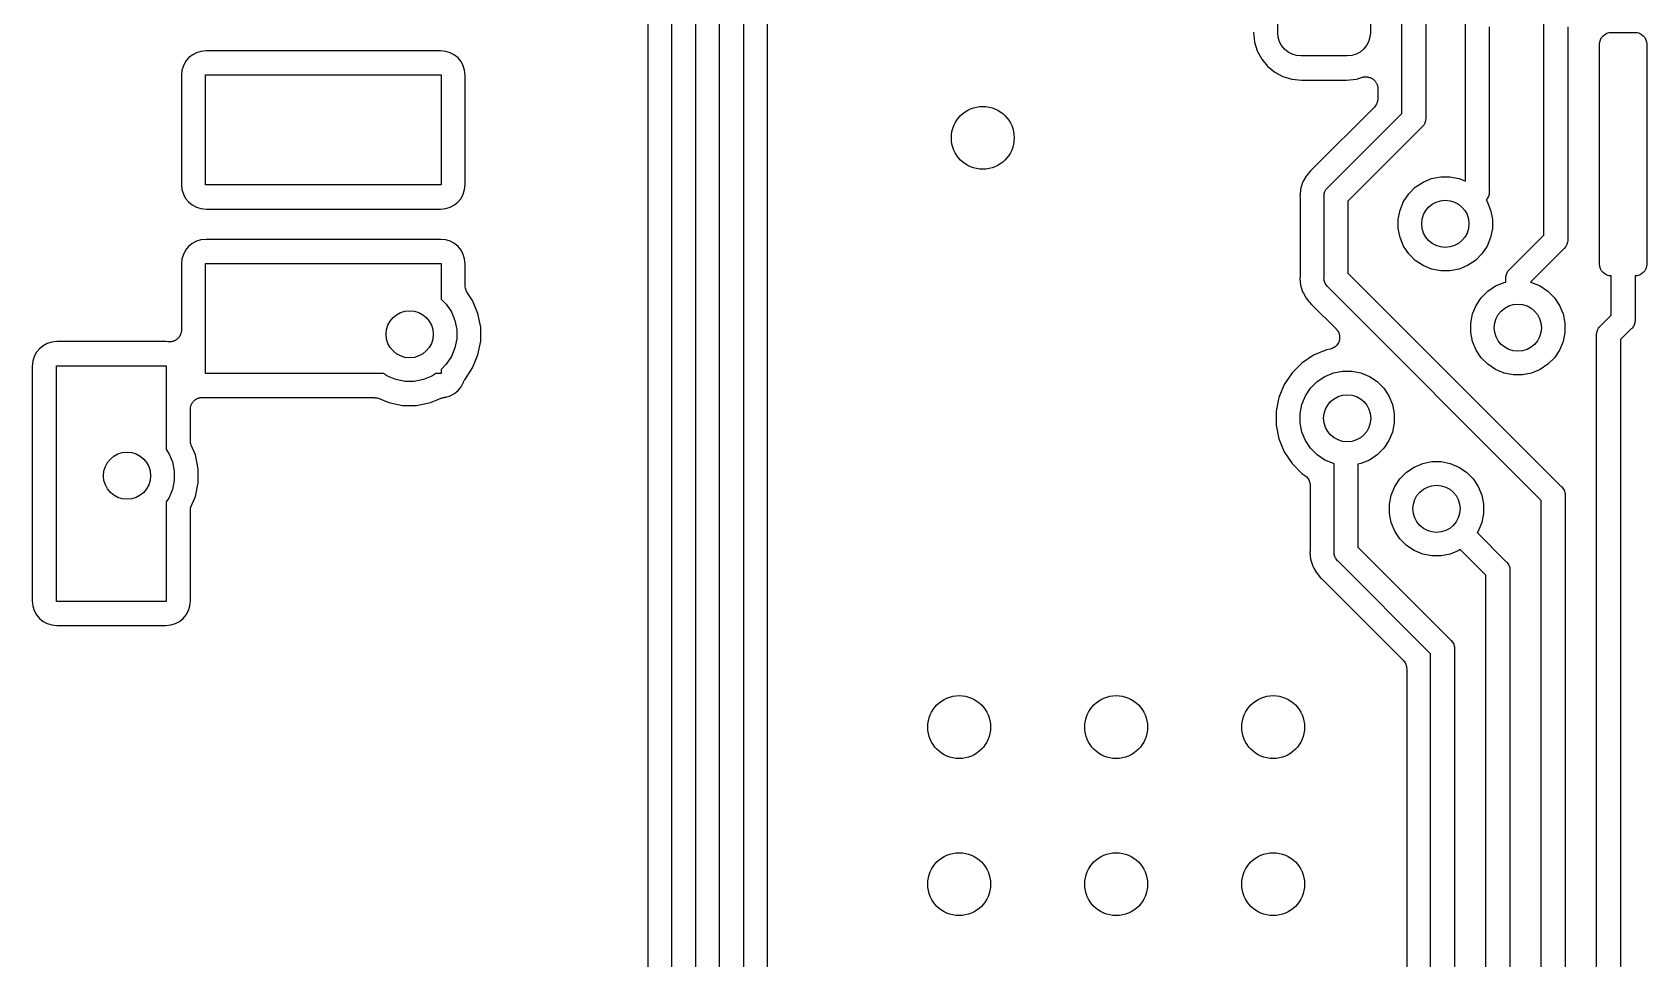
# Model space of a CAD drawing. Extents: x 0.48 to 2.43, y -7.79 to -4.85.
# Drawn here: x 0.8975 to 1.3023, y -6.1053 to -5.8732 of the extents above; entities that cross this region are included whole.
import ezdxf

# ---------------------------------------------------------------- set-up
doc = ezdxf.new("R2010")
doc.units = 0
doc.header["$MEASUREMENT"] = 0
doc.layers.add('BLACK', color=7, linetype='CONTINUOUS')

msp = doc.modelspace()

# ---------------------------------------------------------------- linework, layer by layer
at = {"layer": 'BLACK', "linetype": 'CONTINUOUS'}
for p, q in [((1.05183, -5.68194), (1.05183, -6.11005)), ((1.05783, -6.11471), (1.05783, -5.6815)), ((1.06383, -5.6826), (1.06383, -6.11581)), ((1.06983, -6.11968), (1.06983, -5.68912)), ((1.07583, -5.69022), (1.07583, -6.12078)), ((1.08183, -6.12033), (1.08183, -5.86108)), ((1.23303, -5.8597), (1.23303, -5.87329)), ((1.24091, -5.89351), (1.24091, -5.86705)), ((1.24691, -5.86815), (1.24691, -5.8946)), ((1.20376, -5.87314), (1.204, -5.8756)), ((1.2098, -5.87329), (1.2098, -5.87024)), ((1.20991, -5.87442), (1.2098, -5.87329)), ((1.23303, -5.87329), (1.23292, -5.87442)), ((1.25684, -5.91045), (1.25684, -5.87073)), ((1.26284, -5.87183), (1.26284, -5.91299)), ((1.27653, -5.92395), (1.27653, -5.87067)), ((1.28253, -5.87177), (1.28253, -5.92505)), ((1.29138, -5.87405), (1.29182, -5.87369)), ((1.29182, -5.87369), (1.29233, -5.87341)), ((1.29233, -5.87341), (1.29289, -5.87325)), ((1.29289, -5.87325), (1.29346, -5.87319)), ((1.29346, -5.87319), (1.29937, -5.87319)), ((1.29937, -5.87319), (1.29995, -5.87325)), ((1.29995, -5.87325), (1.3005, -5.87341)), ((1.3005, -5.87341), (1.30101, -5.87369)), ((1.30101, -5.87369), (1.30146, -5.87405)), ((0.939769, -5.87795), (0.938638, -5.87829)), ((0.941092, -5.87781), (0.939769, -5.87795)), ((0.999853, -5.87781), (0.941092, -5.87781)), ((1.00118, -5.87795), (0.999853, -5.87781)), ((1.00231, -5.87829), (1.00118, -5.87795)), ((1.204, -5.8756), (1.20468, -5.87782)), ((1.20468, -5.87782), (1.20577, -5.87986)), ((1.21025, -5.87551), (1.20991, -5.87442)), ((1.21078, -5.87651), (1.21025, -5.87551)), ((1.2115, -5.87739), (1.21078, -5.87651)), ((1.21238, -5.87812), (1.2115, -5.87739)), ((1.23133, -5.87739), (1.23045, -5.87812)), ((1.23205, -5.87651), (1.23133, -5.87739)), ((1.23259, -5.87551), (1.23205, -5.87651)), ((1.23292, -5.87442), (1.23259, -5.87551)), ((1.29051, -5.87614), (1.29057, -5.87557)), ((1.29051, -5.93126), (1.29051, -5.87614)), ((1.29057, -5.87557), (1.29074, -5.87501)), ((1.29074, -5.87501), (1.29101, -5.8745)), ((1.29101, -5.8745), (1.29138, -5.87405)), ((1.30146, -5.87405), (1.30183, -5.8745)), ((1.30183, -5.8745), (1.3021, -5.87501)), ((1.3021, -5.87501), (1.30227, -5.87557)), ((1.30227, -5.87557), (1.30232, -5.87614)), ((1.30232, -5.87614), (1.30232, -5.93126)), ((0.935375, -5.88155), (0.935032, -5.88268)), ((0.935932, -5.88051), (0.935375, -5.88155)), ((0.936682, -5.8796), (0.935932, -5.88051)), ((0.937595, -5.87885), (0.936682, -5.8796)), ((0.938638, -5.87829), (0.937595, -5.87885)), ((1.00335, -5.87885), (1.00231, -5.87829)), ((1.00426, -5.8796), (1.00335, -5.87885)), ((1.00501, -5.88051), (1.00426, -5.8796)), ((1.00557, -5.88155), (1.00501, -5.88051)), ((1.00591, -5.88268), (1.00557, -5.88155)), ((1.20577, -5.87986), (1.20724, -5.88166)), ((1.20724, -5.88166), (1.20903, -5.88313)), ((1.21339, -5.87865), (1.21238, -5.87812)), ((1.21448, -5.87898), (1.21339, -5.87865)), ((1.21561, -5.87909), (1.21448, -5.87898)), ((1.22722, -5.87909), (1.21561, -5.87909)), ((1.22836, -5.87898), (1.22722, -5.87909)), ((1.22945, -5.87865), (1.22836, -5.87898)), ((1.23045, -5.87812), (1.22945, -5.87865)), ((0.935032, -5.88268), (0.934901, -5.88401)), ((0.934901, -5.88401), (0.934901, -5.91127)), ((0.940945, -5.91142), (0.940945, -5.88386)), ((0.940945, -5.88386), (1, -5.88386)), ((1, -5.88386), (1, -5.91142)), ((1.00604, -5.88401), (1.00591, -5.88268)), ((1.00604, -5.91127), (1.00604, -5.88401)), ((1.20903, -5.88313), (1.21108, -5.88422)), ((1.21108, -5.88422), (1.2133, -5.8849)), ((1.2133, -5.8849), (1.21576, -5.88514)), ((1.21576, -5.88514), (1.22708, -5.88514)), ((1.22708, -5.88514), (1.22953, -5.8849)), ((1.22953, -5.8849), (1.23104, -5.88444)), ((1.23104, -5.88444), (1.23108, -5.88443)), ((1.23108, -5.88443), (1.23121, -5.8844)), ((1.23121, -5.8844), (1.23134, -5.88436)), ((1.23134, -5.88436), (1.2315, -5.88435)), ((1.2315, -5.88435), (1.23165, -5.88432)), ((1.23165, -5.88432), (1.23179, -5.88432)), ((1.23179, -5.88432), (1.23193, -5.88431)), ((1.23193, -5.88431), (1.23208, -5.88433)), ((1.23208, -5.88433), (1.23224, -5.88433)), ((1.23224, -5.88433), (1.23237, -5.88436)), ((1.23237, -5.88436), (1.23251, -5.88437)), ((1.23251, -5.88437), (1.23266, -5.88442)), ((1.23266, -5.88442), (1.23281, -5.88445)), ((1.23281, -5.88445), (1.23294, -5.8845)), ((1.23294, -5.8845), (1.23307, -5.88455)), ((1.23307, -5.88455), (1.23321, -5.88462)), ((1.23321, -5.88462), (1.23335, -5.88468)), ((1.23335, -5.88468), (1.23346, -5.88476)), ((1.23346, -5.88476), (1.23358, -5.88482)), ((1.23358, -5.88482), (1.2337, -5.88492)), ((1.2337, -5.88492), (1.23383, -5.88501)), ((1.23383, -5.88501), (1.23393, -5.88511)), ((1.23393, -5.88511), (1.23403, -5.8852)), ((1.23403, -5.8852), (1.23413, -5.88532)), ((1.23413, -5.88532), (1.23424, -5.88543)), ((1.23424, -5.88543), (1.23432, -5.88554)), ((1.23432, -5.88554), (1.2344, -5.88565)), ((1.2344, -5.88565), (1.23448, -5.88579)), ((1.23448, -5.88579), (1.23456, -5.88592)), ((1.23456, -5.88592), (1.23461, -5.88605)), ((1.23461, -5.88605), (1.23468, -5.88617)), ((1.23468, -5.88617), (1.23472, -5.88632)), ((1.23472, -5.88632), (1.23478, -5.88646)), ((1.23478, -5.88646), (1.23481, -5.8866)), ((1.23481, -5.8866), (1.23485, -5.88673)), ((1.23485, -5.88673), (1.23486, -5.88688)), ((1.23487, -5.8901), (1.23485, -5.89037)), ((1.23486, -5.88688), (1.23489, -5.88704)), ((1.23491, -5.88982), (1.23487, -5.8901)), ((1.23489, -5.88704), (1.23489, -5.88717)), ((1.23489, -5.88717), (1.23491, -5.88731)), ((1.23491, -5.88731), (1.23491, -5.88978)), ((1.23491, -5.88978), (1.23491, -5.88979)), ((1.23491, -5.88979), (1.23491, -5.88979)), ((1.23491, -5.88979), (1.23491, -5.88979)), ((1.23491, -5.88979), (1.23491, -5.88982)), ((1.23403, -5.8919), (1.21846, -5.90746)), ((1.22239, -5.91202), (1.24091, -5.89351)), ((1.2342, -5.89168), (1.23403, -5.8919)), ((1.23438, -5.89147), (1.2342, -5.89168)), ((1.23439, -5.89146), (1.23438, -5.89147)), ((1.2344, -5.89145), (1.23439, -5.89146)), ((1.23453, -5.8912), (1.2344, -5.89145)), ((1.23466, -5.89096), (1.23453, -5.8912)), ((1.23467, -5.89094), (1.23466, -5.89096)), ((1.23468, -5.89093), (1.23467, -5.89094)), ((1.23476, -5.89066), (1.23468, -5.89093)), ((1.23484, -5.8904), (1.23476, -5.89066)), ((1.23485, -5.89037), (1.23484, -5.89039)), ((1.23484, -5.89039), (1.23484, -5.8904)), ((1.24592, -5.89697), (1.22741, -5.91549)), ((1.24604, -5.89688), (1.24592, -5.89697)), ((1.24641, -5.89642), (1.24604, -5.89688)), ((1.24669, -5.8959), (1.24641, -5.89642)), ((1.24686, -5.89534), (1.24669, -5.8959)), ((1.24689, -5.89508), (1.24686, -5.89534)), ((1.24692, -5.89475), (1.24689, -5.89508)), ((1.24691, -5.8946), (1.24692, -5.89475)), ((1.21637, -5.91019), (1.21605, -5.91078)), ((1.21689, -5.90922), (1.21637, -5.91019)), ((1.21637, -5.91019), (1.21637, -5.91019)), ((1.21801, -5.90785), (1.21689, -5.90922)), ((1.21824, -5.90766), (1.21801, -5.90785)), ((1.21833, -5.90757), (1.21824, -5.90766)), ((1.21843, -5.90749), (1.21833, -5.90757)), ((1.21846, -5.90746), (1.21843, -5.90749)), ((1.24623, -5.91069), (1.24838, -5.9098)), ((1.24838, -5.9098), (1.25066, -5.90934)), ((1.25066, -5.90934), (1.25299, -5.90934)), ((1.25299, -5.90934), (1.25527, -5.9098)), ((1.25527, -5.9098), (1.25684, -5.91045)), ((0.934901, -5.91127), (0.935032, -5.91259)), ((0.935032, -5.91259), (0.935375, -5.91372)), ((0.935375, -5.91372), (0.935932, -5.91477)), ((1, -5.91142), (0.940945, -5.91142)), ((1.00501, -5.91477), (1.00557, -5.91372)), ((1.00557, -5.91372), (1.00591, -5.91259)), ((1.00591, -5.91259), (1.00604, -5.91127)), ((1.2154, -5.91395), (1.21537, -5.91425)), ((1.21537, -5.91425), (1.2154, -5.91454)), ((1.21554, -5.91248), (1.2154, -5.91395)), ((1.2154, -5.91395), (1.2154, -5.91395)), ((1.21605, -5.91078), (1.21554, -5.91248)), ((1.22139, -5.91425), (1.22141, -5.91405)), ((1.22141, -5.91439), (1.22139, -5.91425)), ((1.22141, -5.91405), (1.22145, -5.91366)), ((1.22141, -5.93459), (1.22141, -5.91439)), ((1.22145, -5.91366), (1.22162, -5.91309)), ((1.22162, -5.91309), (1.2219, -5.91257)), ((1.2219, -5.91257), (1.22228, -5.91211)), ((1.22228, -5.91211), (1.22239, -5.91202)), ((1.24136, -5.91556), (1.24265, -5.91362)), ((1.24265, -5.91362), (1.2443, -5.91198)), ((1.2443, -5.91198), (1.24623, -5.91069)), ((1.26263, -5.91429), (1.26235, -5.91481)), ((1.2628, -5.91372), (1.26263, -5.91428)), ((1.26263, -5.91428), (1.26263, -5.91429)), ((1.26284, -5.91328), (1.2628, -5.91372)), ((1.26284, -5.91299), (1.26286, -5.91314)), ((1.26286, -5.91314), (1.26284, -5.91328)), ((1.26284, -5.91328), (1.26284, -5.91328)), ((0.935932, -5.91477), (0.936682, -5.91568)), ((0.936682, -5.91568), (0.937595, -5.91643)), ((0.937595, -5.91643), (0.938638, -5.91699)), ((0.938638, -5.91699), (0.939769, -5.91733)), ((0.939769, -5.91733), (0.941092, -5.91746)), ((0.941092, -5.91746), (0.999853, -5.91746)), ((0.999853, -5.91746), (1.00118, -5.91733)), ((1.00118, -5.91733), (1.00231, -5.91699)), ((1.00231, -5.91699), (1.00335, -5.91643)), ((1.00335, -5.91643), (1.00426, -5.91568)), ((1.00426, -5.91568), (1.00501, -5.91477)), ((1.2154, -5.91454), (1.2154, -5.91458)), ((1.2154, -5.91458), (1.2154, -5.91471)), ((1.2154, -5.91471), (1.21541, -5.91483)), ((1.21541, -5.91483), (1.21541, -5.93415)), ((1.22741, -5.91549), (1.22741, -5.93349)), ((1.24001, -5.91999), (1.24047, -5.91771)), ((1.24047, -5.91771), (1.24136, -5.91556)), ((1.26219, -5.915), (1.26204, -5.91518)), ((1.26204, -5.91518), (1.26229, -5.91556)), ((1.26235, -5.91481), (1.26219, -5.915)), ((1.26229, -5.91556), (1.26318, -5.91771)), ((1.26318, -5.91771), (1.26364, -5.91999)), ((1.24001, -5.92232), (1.24001, -5.91999)), ((1.24047, -5.9246), (1.24001, -5.92232)), ((1.26364, -5.92232), (1.26318, -5.9246)), ((1.26364, -5.91999), (1.26364, -5.92232)), ((0.937595, -5.92609), (0.936682, -5.92684)), ((0.938638, -5.92553), (0.937595, -5.92609)), ((0.939769, -5.92519), (0.938638, -5.92553)), ((0.941092, -5.92506), (0.939769, -5.92519)), ((0.999853, -5.92506), (0.941092, -5.92506)), ((1.00118, -5.92519), (0.999853, -5.92506)), ((1.00231, -5.92553), (1.00118, -5.92519)), ((1.00335, -5.92609), (1.00231, -5.92553)), ((1.00426, -5.92684), (1.00335, -5.92609)), ((1.24136, -5.92675), (1.24047, -5.9246)), ((1.26318, -5.9246), (1.26229, -5.92675)), ((1.26799, -5.93249), (1.27653, -5.92395)), ((1.28231, -5.92635), (1.28203, -5.92687)), ((1.28248, -5.92578), (1.28231, -5.92635)), ((1.28252, -5.9254), (1.28248, -5.92578)), ((1.28254, -5.9252), (1.28252, -5.9254)), ((1.28253, -5.92505), (1.28254, -5.9252)), ((0.935032, -5.92993), (0.934901, -5.93125)), ((0.935375, -5.9288), (0.935032, -5.92993)), ((0.935932, -5.92775), (0.935375, -5.9288)), ((0.936682, -5.92684), (0.935932, -5.92775)), ((1.00501, -5.92775), (1.00426, -5.92684)), ((1.00557, -5.9288), (1.00501, -5.92775)), ((1.00591, -5.92993), (1.00557, -5.9288)), ((1.00604, -5.93125), (1.00591, -5.92993)), ((1.24265, -5.92868), (1.24136, -5.92675)), ((1.2443, -5.93033), (1.24265, -5.92868)), ((1.24623, -5.93162), (1.2443, -5.93033)), ((1.25935, -5.93033), (1.25742, -5.93162)), ((1.261, -5.92868), (1.25935, -5.93033)), ((1.26229, -5.92675), (1.261, -5.92868)), ((1.28154, -5.92742), (1.2732, -5.93577)), ((1.28166, -5.92733), (1.28154, -5.92742)), ((1.28203, -5.92687), (1.28166, -5.92733)), ((0.934901, -5.93125), (0.934901, -5.94773)), ((0.940945, -5.95866), (0.940945, -5.9311)), ((0.940945, -5.9311), (1, -5.9311)), ((1, -5.9311), (1, -5.93999)), ((1.00604, -5.93668), (1.00604, -5.93125)), ((1.2154, -5.93444), (1.21537, -5.93473)), ((1.21541, -5.93419), (1.2154, -5.93431)), ((1.2154, -5.93431), (1.2154, -5.93444)), ((1.21541, -5.93415), (1.21541, -5.93419)), ((1.22139, -5.93473), (1.22141, -5.93459)), ((1.22741, -5.93349), (1.2809, -5.98699)), ((1.24838, -5.93251), (1.24623, -5.93162)), ((1.25066, -5.93296), (1.24838, -5.93251)), ((1.25299, -5.93296), (1.25066, -5.93296)), ((1.25527, -5.93251), (1.25299, -5.93296)), ((1.25742, -5.93162), (1.25527, -5.93251)), ((1.267, -5.93471), (1.26705, -5.93413)), ((1.26705, -5.93413), (1.26708, -5.93404)), ((1.26708, -5.93404), (1.26722, -5.93356)), ((1.26722, -5.93356), (1.2673, -5.93341)), ((1.2673, -5.93341), (1.2675, -5.93304)), ((1.2675, -5.93304), (1.2676, -5.93292)), ((1.2676, -5.93292), (1.26788, -5.93258)), ((1.26788, -5.93258), (1.26799, -5.93249)), ((1.29057, -5.93184), (1.29051, -5.93126)), ((1.29074, -5.93239), (1.29057, -5.93184)), ((1.29101, -5.9329), (1.29074, -5.93239)), ((1.29138, -5.93335), (1.29101, -5.9329)), ((1.29182, -5.93371), (1.29138, -5.93335)), ((1.29233, -5.93399), (1.29182, -5.93371)), ((1.29289, -5.93416), (1.29233, -5.93399)), ((1.29342, -5.93421), (1.29289, -5.93416)), ((1.29342, -5.94403), (1.29342, -5.93421)), ((1.29995, -5.93416), (1.29942, -5.93421)), ((1.29942, -5.93421), (1.29942, -5.94513)), ((1.3005, -5.93399), (1.29995, -5.93416)), ((1.30101, -5.93371), (1.3005, -5.93399)), ((1.30146, -5.93335), (1.30101, -5.93371)), ((1.30183, -5.9329), (1.30146, -5.93335)), ((1.3021, -5.93239), (1.30183, -5.9329)), ((1.30227, -5.93184), (1.3021, -5.93239)), ((1.30232, -5.93126), (1.30227, -5.93184)), ((1.00607, -5.93695), (1.00604, -5.93668)), ((1.00609, -5.93723), (1.00607, -5.93695)), ((1.0061, -5.93724), (1.00609, -5.93723)), ((1.0061, -5.93726), (1.0061, -5.93724)), ((1.00618, -5.93753), (1.0061, -5.93726)), ((1.00626, -5.93779), (1.00618, -5.93753)), ((1.00626, -5.93781), (1.00626, -5.93779)), ((1.00627, -5.93782), (1.00626, -5.93781)), ((1.0064, -5.93807), (1.00627, -5.93782)), ((1.00653, -5.93831), (1.0064, -5.93807)), ((1.00654, -5.93834), (1.00653, -5.93831)), ((1.00655, -5.93834), (1.00654, -5.93834)), ((1.00654, -5.93834), (1.00654, -5.93834)), ((1.00655, -5.93835), (1.00655, -5.93834)), ((1.00791, -5.94038), (1.00655, -5.93835)), ((1.21537, -5.93473), (1.21554, -5.9365)), ((1.21554, -5.9365), (1.21605, -5.9382)), ((1.21605, -5.9382), (1.21624, -5.93853)), ((1.21624, -5.93853), (1.21624, -5.93853)), ((1.21624, -5.93853), (1.21689, -5.93976)), ((1.22144, -5.93519), (1.22139, -5.93473)), ((1.22145, -5.93532), (1.22144, -5.93519)), ((1.22154, -5.93561), (1.22145, -5.93532)), ((1.22162, -5.93589), (1.22154, -5.93561)), ((1.2219, -5.93641), (1.22162, -5.93589)), ((1.22199, -5.93651), (1.2219, -5.93641)), ((1.22228, -5.93687), (1.22199, -5.93651)), ((1.22239, -5.93696), (1.22228, -5.93687)), ((1.27589, -5.99046), (1.22239, -5.93696)), ((1.26084, -5.93965), (1.26248, -5.938)), ((1.26248, -5.938), (1.26442, -5.93671)), ((1.26442, -5.93671), (1.26656, -5.93582)), ((1.26656, -5.93582), (1.26701, -5.93573)), ((1.26701, -5.93486), (1.267, -5.93471)), ((1.26701, -5.93573), (1.26701, -5.93486)), ((1.2732, -5.93577), (1.27345, -5.93582)), ((1.27345, -5.93582), (1.2756, -5.93671)), ((1.2756, -5.93671), (1.27754, -5.938)), ((1.27754, -5.938), (1.27918, -5.93965)), ((1, -5.93999), (1.0013, -5.94129)), ((1.0013, -5.94129), (1.00259, -5.94322)), ((1.00925, -5.94362), (1.00791, -5.94038)), ((1.21689, -5.93976), (1.21751, -5.94052)), ((1.21751, -5.94052), (1.21751, -5.94052)), ((1.21751, -5.94052), (1.21782, -5.94089)), ((1.21782, -5.94089), (1.21782, -5.94089)), ((1.21782, -5.94089), (1.21801, -5.94113)), ((1.21801, -5.94113), (1.21824, -5.94132)), ((1.21824, -5.94132), (1.21828, -5.94134)), ((1.21828, -5.94134), (1.21836, -5.94144)), ((1.21836, -5.94144), (1.21846, -5.94152)), ((1.21846, -5.94152), (1.22444, -5.94749)), ((1.25865, -5.94373), (1.25954, -5.94158)), ((1.25954, -5.94158), (1.26084, -5.93965)), ((1.27918, -5.93965), (1.28048, -5.94158)), ((1.28048, -5.94158), (1.28137, -5.94373)), ((1.00259, -5.94322), (1.00348, -5.94537)), ((1.00348, -5.94537), (1.00394, -5.94766)), ((1.00994, -5.94706), (1.00925, -5.94362)), ((1.2582, -5.94601), (1.25865, -5.94373)), ((1.2582, -5.94834), (1.2582, -5.94601)), ((1.28137, -5.94373), (1.28182, -5.94601)), ((1.28182, -5.94601), (1.28182, -5.94834)), ((1.29041, -5.94707), (1.29063, -5.9468)), ((1.29063, -5.9468), (1.29074, -5.94671)), ((1.29074, -5.94671), (1.29342, -5.94403)), ((1.2992, -5.94643), (1.29898, -5.94685)), ((1.29937, -5.94586), (1.2992, -5.94643)), ((1.29942, -5.94542), (1.29937, -5.94586)), ((1.29942, -5.94513), (1.29943, -5.94528)), ((1.29943, -5.94528), (1.29942, -5.94542)), ((1.29942, -5.94542), (1.29942, -5.94542)), ((0.902367, -5.95078), (0.901236, -5.95112)), ((0.903691, -5.95065), (0.902367, -5.95078)), ((0.930955, -5.95065), (0.903691, -5.95065)), ((0.931607, -5.95071), (0.930955, -5.95065)), ((0.931744, -5.95071), (0.931607, -5.95071)), ((0.93188, -5.95073), (0.931744, -5.95071)), ((0.932036, -5.95071), (0.93188, -5.95073)), ((0.932193, -5.95071), (0.932036, -5.95071)), ((0.932327, -5.95069), (0.932193, -5.95071)), ((0.932463, -5.95067), (0.932327, -5.95069)), ((0.932614, -5.95063), (0.932463, -5.95067)), ((0.932767, -5.9506), (0.932614, -5.95063)), ((0.932894, -5.95055), (0.932767, -5.9506)), ((0.933025, -5.95051), (0.932894, -5.95055)), ((0.933164, -5.95044), (0.933025, -5.95051)), ((0.933309, -5.95038), (0.933164, -5.95044)), ((0.933423, -5.9503), (0.933309, -5.95038)), ((0.933544, -5.95024), (0.933423, -5.9503)), ((0.933666, -5.95014), (0.933544, -5.95024)), ((0.933796, -5.95005), (0.933666, -5.95014)), ((0.933894, -5.94996), (0.933796, -5.95005)), ((0.934, -5.94987), (0.933894, -5.94996)), ((0.934101, -5.94975), (0.934, -5.94987)), ((0.934212, -5.94964), (0.934101, -5.94975)), ((0.934289, -5.94953), (0.934212, -5.94964)), ((0.934377, -5.94942), (0.934289, -5.94953)), ((0.934452, -5.94929), (0.934377, -5.94942)), ((0.93454, -5.94916), (0.934452, -5.94929)), ((0.934593, -5.94903), (0.93454, -5.94916)), ((0.934659, -5.94891), (0.934593, -5.94903)), ((0.934706, -5.94876), (0.934659, -5.94891)), ((0.934767, -5.94862), (0.934706, -5.94876)), ((0.934794, -5.94848), (0.934767, -5.94862)), ((0.934836, -5.94835), (0.934794, -5.94848)), ((0.934853, -5.9482), (0.934836, -5.94835)), ((0.934885, -5.94804), (0.934853, -5.9482)), ((0.934886, -5.94791), (0.934885, -5.94804)), ((0.934901, -5.94777), (0.934886, -5.94791)), ((0.934901, -5.94773), (0.934901, -5.94777)), ((1.00394, -5.94998), (1.00348, -5.95226)), ((1.00394, -5.94766), (1.00394, -5.94998)), ((1.00925, -5.95401), (1.00994, -5.95057)), ((1.00994, -5.95057), (1.00994, -5.94706)), ((1.22444, -5.94749), (1.22446, -5.94751)), ((1.22446, -5.94751), (1.22446, -5.94752)), ((1.22446, -5.94752), (1.22446, -5.94752)), ((1.22446, -5.94752), (1.22447, -5.94752)), ((1.22447, -5.94752), (1.22465, -5.94775)), ((1.22465, -5.94775), (1.22483, -5.94797)), ((1.22483, -5.94797), (1.22483, -5.94798)), ((1.22483, -5.94798), (1.22484, -5.94798)), ((1.22484, -5.94798), (1.22497, -5.94824)), ((1.22508, -5.95079), (1.22495, -5.95104)), ((1.22497, -5.94824), (1.2251, -5.94849)), ((1.22509, -5.95078), (1.22508, -5.95078)), ((1.22508, -5.95078), (1.22508, -5.95079)), ((1.22517, -5.95049), (1.22509, -5.95078)), ((1.2251, -5.94849), (1.2251, -5.9485)), ((1.2251, -5.9485), (1.22511, -5.9485)), ((1.22511, -5.9485), (1.22518, -5.94877)), ((1.22526, -5.95023), (1.22517, -5.95049)), ((1.22518, -5.94877), (1.22527, -5.94905)), ((1.22529, -5.94992), (1.22526, -5.95022)), ((1.22526, -5.95022), (1.22526, -5.95022)), ((1.22526, -5.95022), (1.22526, -5.95023)), ((1.22527, -5.94905), (1.22527, -5.94906)), ((1.22527, -5.94906), (1.22527, -5.94906)), ((1.22527, -5.94906), (1.22529, -5.94934)), ((1.22529, -5.94934), (1.22532, -5.94963)), ((1.22532, -5.94965), (1.22529, -5.94992)), ((1.22532, -5.94963), (1.22532, -5.94964)), ((1.22532, -5.94964), (1.22532, -5.94965)), ((1.25865, -5.95062), (1.2582, -5.94834)), ((1.25954, -5.95277), (1.25865, -5.95062)), ((1.28137, -5.95062), (1.28048, -5.95277)), ((1.28182, -5.94834), (1.28137, -5.95062)), ((1.28975, -5.94893), (1.28981, -5.94834)), ((1.28976, -5.94908), (1.28975, -5.94893)), ((1.28976, -6.43828), (1.28976, -5.94908)), ((1.28981, -5.94834), (1.28998, -5.94778)), ((1.28981, -5.94834), (1.28981, -5.94834)), ((1.28998, -5.94778), (1.29007, -5.9476)), ((1.29007, -5.9476), (1.29026, -5.94726)), ((1.29026, -5.94726), (1.29041, -5.94707)), ((1.29843, -5.9475), (1.29576, -5.95017)), ((1.29576, -5.95017), (1.29576, -6.43719)), ((1.29855, -5.94741), (1.29843, -5.9475)), ((1.29864, -5.94729), (1.29855, -5.94741)), ((1.29892, -5.94695), (1.29864, -5.94729)), ((1.29898, -5.94685), (1.29892, -5.94695)), ((0.897973, -5.95439), (0.89763, -5.95552)), ((0.89853, -5.95334), (0.897973, -5.95439)), ((0.89928, -5.95243), (0.89853, -5.95334)), ((0.900194, -5.95168), (0.89928, -5.95243)), ((0.901236, -5.95112), (0.900194, -5.95168)), ((1.00259, -5.95441), (1.0013, -5.95635)), ((1.00348, -5.95226), (1.00259, -5.95441)), ((1.00791, -5.95726), (1.00925, -5.95401)), ((1.21878, -5.95408), (1.21587, -5.95603)), ((1.22203, -5.95273), (1.21878, -5.95408)), ((1.22291, -5.95256), (1.22203, -5.95273)), ((1.22318, -5.95247), (1.22291, -5.95256)), ((1.22345, -5.95239), (1.22318, -5.95247)), ((1.22346, -5.95239), (1.22345, -5.95239)), ((1.22347, -5.95239), (1.22346, -5.95239)), ((1.22372, -5.95225), (1.22347, -5.95239)), ((1.22397, -5.95212), (1.22372, -5.95225)), ((1.22398, -5.95212), (1.22397, -5.95212)), ((1.22421, -5.95193), (1.22398, -5.95211)), ((1.22398, -5.95211), (1.22398, -5.95212)), ((1.22443, -5.95175), (1.22421, -5.95193)), ((1.22444, -5.95174), (1.22443, -5.95175)), ((1.22443, -5.95175), (1.22443, -5.95175)), ((1.22462, -5.95152), (1.22444, -5.95174)), ((1.2248, -5.9513), (1.22462, -5.95152)), ((1.22481, -5.95129), (1.2248, -5.9513)), ((1.2248, -5.9513), (1.2248, -5.9513)), ((1.22495, -5.95104), (1.22481, -5.95129)), ((1.26084, -5.9547), (1.25954, -5.95277)), ((1.26248, -5.95635), (1.26084, -5.9547)), ((1.27918, -5.9547), (1.27754, -5.95635)), ((1.28048, -5.95277), (1.27918, -5.9547)), ((0.89763, -5.95552), (0.8975, -5.95684)), ((0.8975, -5.95684), (0.8975, -6.0156)), ((0.903543, -6.01575), (0.903543, -5.95669)), ((0.903543, -5.95669), (0.931102, -5.95669)), ((0.931102, -5.95669), (0.931102, -5.97772)), ((0.985597, -5.95866), (0.940945, -5.95866)), ((0.986531, -5.95929), (0.985597, -5.95866)), ((0.998655, -5.95866), (0.997721, -5.95929)), ((1, -5.95866), (0.998655, -5.95866)), ((1.0013, -5.95635), (1, -5.95765)), ((1, -5.95765), (1, -5.95866)), ((1.00593, -5.96021), (1.00791, -5.95726)), ((1.21339, -5.95851), (1.21144, -5.96142)), ((1.21587, -5.95603), (1.21339, -5.95851)), ((1.22163, -5.95939), (1.22378, -5.9585)), ((1.22378, -5.9585), (1.22606, -5.95805)), ((1.22606, -5.95805), (1.22839, -5.95805)), ((1.22839, -5.95805), (1.23067, -5.9585)), ((1.23067, -5.9585), (1.23282, -5.95939)), ((1.26442, -5.95764), (1.26248, -5.95635)), ((1.26656, -5.95853), (1.26442, -5.95764)), ((1.26885, -5.95899), (1.26656, -5.95853)), ((1.27345, -5.95853), (1.27117, -5.95899)), ((1.2756, -5.95764), (1.27345, -5.95853)), ((1.27754, -5.95635), (1.2756, -5.95764)), ((0.988681, -5.96018), (0.986531, -5.95929)), ((0.990963, -5.96063), (0.988681, -5.96018)), ((0.993289, -5.96063), (0.990963, -5.96063)), ((0.995571, -5.96018), (0.993289, -5.96063)), ((0.997721, -5.95929), (0.995571, -5.96018)), ((1.00335, -5.96367), (1.00426, -5.96292)), ((1.00426, -5.96292), (1.00501, -5.96201)), ((1.00501, -5.96201), (1.00557, -5.96097)), ((1.00557, -5.96097), (1.00562, -5.96085)), ((1.00562, -5.96085), (1.00566, -5.96073)), ((1.00566, -5.96073), (1.00574, -5.96058)), ((1.00574, -5.96058), (1.0058, -5.96043)), ((1.0058, -5.96043), (1.00587, -5.96032)), ((1.00587, -5.96032), (1.00593, -5.96021)), ((1.21144, -5.96142), (1.2101, -5.96466)), ((1.21675, -5.96427), (1.21805, -5.96233)), ((1.21805, -5.96233), (1.21969, -5.96069)), ((1.21969, -5.96069), (1.22163, -5.95939)), ((1.23282, -5.95939), (1.23475, -5.96069)), ((1.23475, -5.96069), (1.2364, -5.96233)), ((1.2364, -5.96233), (1.23769, -5.96427)), ((1.27117, -5.95899), (1.26885, -5.95899)), ((0.937194, -5.96716), (0.937211, -5.967)), ((0.937211, -5.967), (0.937253, -5.96687)), ((0.937253, -5.96687), (0.93728, -5.96674)), ((0.93728, -5.96674), (0.937341, -5.96659)), ((0.937341, -5.96659), (0.937389, -5.96644)), ((0.937389, -5.96644), (0.937454, -5.96632)), ((0.937454, -5.96632), (0.937508, -5.9662)), ((0.937508, -5.9662), (0.937595, -5.96607)), ((0.937595, -5.96607), (0.937671, -5.96593)), ((0.937671, -5.96593), (0.937759, -5.96583)), ((0.937759, -5.96583), (0.937835, -5.96571)), ((0.937835, -5.96571), (0.937946, -5.9656)), ((0.937946, -5.9656), (0.938047, -5.96548)), ((0.938047, -5.96548), (0.938154, -5.9654)), ((0.938154, -5.9654), (0.938251, -5.9653)), ((0.938251, -5.9653), (0.938381, -5.96521)), ((0.938381, -5.96521), (0.938503, -5.96512)), ((0.938503, -5.96512), (0.938624, -5.96505)), ((0.938624, -5.96505), (0.938739, -5.96498)), ((0.938739, -5.96498), (0.938884, -5.96492)), ((0.938884, -5.96492), (0.939022, -5.96484)), ((0.939022, -5.96484), (0.939153, -5.96481)), ((0.939153, -5.96481), (0.93928, -5.96475)), ((0.93928, -5.96475), (0.939434, -5.96472)), ((0.939434, -5.96472), (0.939584, -5.96468)), ((0.939584, -5.96468), (0.93972, -5.96467)), ((0.93972, -5.96467), (0.939854, -5.96464)), ((0.939854, -5.96464), (0.940011, -5.96464)), ((0.940011, -5.96464), (0.940167, -5.96463)), ((0.940167, -5.96463), (0.940303, -5.96464)), ((0.940303, -5.96464), (0.94044, -5.96464)), ((0.94044, -5.96464), (0.941092, -5.9647)), ((0.941092, -5.9647), (0.983339, -5.9647)), ((0.983339, -5.9647), (0.983344, -5.9647)), ((0.983344, -5.9647), (0.983344, -5.9647)), ((0.983344, -5.9647), (0.983345, -5.9647)), ((0.983345, -5.9647), (0.983381, -5.96471)), ((0.983381, -5.96471), (0.983654, -5.96474)), ((0.983654, -5.96474), (0.983927, -5.96476)), ((0.983927, -5.96476), (0.983944, -5.96477)), ((0.983944, -5.96477), (0.983963, -5.96477)), ((0.983963, -5.96477), (0.984224, -5.96485)), ((0.984224, -5.96485), (0.984487, -5.96493)), ((0.984487, -5.96493), (0.986931, -5.96595)), ((0.986931, -5.96595), (0.990372, -5.96663)), ((0.990372, -5.96663), (0.99388, -5.96663)), ((0.99388, -5.96663), (0.997321, -5.96595)), ((0.997321, -5.96595), (1.00005, -5.96482)), ((1.00005, -5.96482), (1.00009, -5.9648)), ((1.00009, -5.9648), (1.00021, -5.96476)), ((1.00021, -5.96476), (1.00033, -5.96472)), ((1.00033, -5.96472), (1.00049, -5.96468)), ((1.00049, -5.96468), (1.00065, -5.96464)), ((1.00065, -5.96464), (1.00078, -5.96463)), ((1.00078, -5.96463), (1.0009, -5.9646)), ((1.0009, -5.9646), (1.00118, -5.96457)), ((1.00118, -5.96457), (1.00231, -5.96423)), ((1.00231, -5.96423), (1.00335, -5.96367)), ((1.2101, -5.96466), (1.20941, -5.96811)), ((1.21541, -5.9687), (1.21586, -5.96641)), ((1.21586, -5.96641), (1.21675, -5.96427)), ((1.23769, -5.96427), (1.23858, -5.96641)), ((1.23858, -5.96641), (1.23903, -5.9687)), ((0.937146, -5.96758), (0.937161, -5.96745)), ((0.937146, -5.96763), (0.937146, -5.96758)), ((0.937146, -5.97547), (0.937146, -5.96763)), ((0.937161, -5.96745), (0.937162, -5.96731)), ((0.937162, -5.96731), (0.937194, -5.96716)), ((1.20941, -5.96811), (1.20941, -5.97161)), ((1.21541, -5.97102), (1.21541, -5.9687)), ((1.21586, -5.97331), (1.21541, -5.97102)), ((1.23903, -5.97102), (1.23858, -5.97331)), ((1.23903, -5.9687), (1.23903, -5.97102)), ((1.20941, -5.97161), (1.2101, -5.97506)), ((1.2101, -5.97506), (1.21144, -5.9783)), ((1.21675, -5.97545), (1.21586, -5.97331)), ((1.23858, -5.97331), (1.23769, -5.97545)), ((0.931102, -5.97772), (0.931727, -5.97866)), ((0.931727, -5.97866), (0.932617, -5.98081)), ((0.937173, -5.97574), (0.937146, -5.97547)), ((0.937196, -5.97601), (0.937173, -5.97574)), ((0.937201, -5.97603), (0.937196, -5.97601)), ((0.937203, -5.97605), (0.937201, -5.97603)), ((0.937282, -5.97631), (0.937203, -5.97605)), ((0.937359, -5.97657), (0.937282, -5.97631)), ((0.937374, -5.97661), (0.937359, -5.97657)), ((0.938386, -5.97906), (0.937374, -5.97661)), ((0.939071, -5.9825), (0.938386, -5.97906)), ((1.21144, -5.9783), (1.21339, -5.98121)), ((1.21805, -5.97739), (1.21675, -5.97545)), ((1.21969, -5.97903), (1.21805, -5.97739)), ((1.22163, -5.98033), (1.21969, -5.97903)), ((1.23475, -5.97903), (1.23282, -5.98033)), ((1.2364, -5.97739), (1.23475, -5.97903)), ((1.23769, -5.97545), (1.2364, -5.97739)), ((0.932617, -5.98081), (0.933071, -5.98309)), ((0.933071, -5.98309), (0.933071, -5.98542)), ((0.939071, -5.98601), (0.939071, -5.9825)), ((1.21339, -5.98121), (1.21587, -5.98369)), ((1.22378, -5.98122), (1.22163, -5.98033)), ((1.22392, -5.98125), (1.22378, -5.98122)), ((1.22392, -6.00329), (1.22392, -5.98125)), ((1.23067, -5.98122), (1.22992, -5.98137)), ((1.22992, -5.98137), (1.22992, -6.00219)), ((1.23282, -5.98033), (1.23067, -5.98122)), ((1.24208, -5.98337), (1.24401, -5.98208)), ((1.24401, -5.98208), (1.24616, -5.98119)), ((1.24616, -5.98119), (1.24845, -5.98073)), ((1.24845, -5.98073), (1.25077, -5.98073)), ((1.25077, -5.98073), (1.25305, -5.98119)), ((1.25305, -5.98119), (1.2552, -5.98208)), ((1.2552, -5.98208), (1.25714, -5.98337)), ((0.933071, -5.98542), (0.932617, -5.9877)), ((0.938386, -5.98945), (0.939071, -5.98601)), ((1.21587, -5.98369), (1.21659, -5.98418)), ((1.21659, -5.98418), (1.2166, -5.98418)), ((1.2166, -5.98418), (1.2166, -5.98418)), ((1.2166, -5.98418), (1.2166, -5.98418)), ((1.2166, -5.98418), (1.21662, -5.9842)), ((1.21662, -5.9842), (1.21684, -5.98438)), ((1.21684, -5.98438), (1.21705, -5.98456)), ((1.21705, -5.98456), (1.21706, -5.98457)), ((1.21706, -5.98457), (1.21707, -5.98458)), ((1.21707, -5.98458), (1.21725, -5.9848)), ((1.21725, -5.9848), (1.21742, -5.98501)), ((1.21742, -5.98501), (1.21743, -5.98502)), ((1.21743, -5.98502), (1.21744, -5.98504)), ((1.21744, -5.98504), (1.21757, -5.98528)), ((1.21757, -5.98528), (1.2177, -5.98553)), ((1.2177, -5.98553), (1.2177, -5.98554)), ((1.2177, -5.98554), (1.21771, -5.98556)), ((1.21771, -5.98556), (1.21778, -5.98582)), ((1.21778, -5.98582), (1.21787, -5.98609)), ((1.21787, -5.98609), (1.21787, -5.9861)), ((1.21787, -5.9861), (1.21787, -5.98612)), ((1.21787, -5.98612), (1.2179, -5.98639)), ((1.2179, -5.98639), (1.21792, -5.98667)), ((1.21792, -5.98667), (1.21792, -6.00284)), ((1.23825, -5.9891), (1.23914, -5.98695)), ((1.23914, -5.98695), (1.24043, -5.98502)), ((1.24043, -5.98502), (1.24208, -5.98337)), ((1.25714, -5.98337), (1.25878, -5.98502)), ((1.25878, -5.98502), (1.26008, -5.98695)), ((1.26008, -5.98695), (1.26097, -5.9891)), ((1.2809, -5.98699), (1.28102, -5.98708)), ((1.28102, -5.98708), (1.28139, -5.98754)), ((0.931727, -5.98985), (0.931102, -5.99078)), ((0.931102, -5.99078), (0.931102, -6.01575)), ((0.932617, -5.9877), (0.931727, -5.98985)), ((0.937374, -5.99189), (0.938386, -5.98945)), ((1.2378, -5.99138), (1.23825, -5.9891)), ((1.26097, -5.9891), (1.26142, -5.99138)), ((1.27589, -6.43641), (1.27589, -5.99046)), ((1.28139, -5.98754), (1.28167, -5.98806)), ((1.28167, -5.98806), (1.28183, -5.98857)), ((1.28183, -5.98857), (1.28184, -5.98862)), ((1.28184, -5.98862), (1.2819, -5.98921)), ((1.2819, -5.98921), (1.28189, -5.98936)), ((1.28189, -5.98936), (1.28189, -6.4375)), ((0.937146, -5.993), (0.937177, -5.99272)), ((0.937146, -5.99303), (0.937146, -5.993)), ((0.937146, -5.99304), (0.937146, -5.99303)), ((0.937146, -5.99303), (0.937146, -5.99303)), ((0.937146, -5.99303), (0.937146, -5.99303)), ((0.937146, -6.0156), (0.937146, -5.99304)), ((0.937177, -5.99272), (0.937204, -5.99245)), ((0.937204, -5.99245), (0.937209, -5.99243)), ((0.937209, -5.99243), (0.937211, -5.99242)), ((0.937211, -5.99242), (0.937294, -5.99215)), ((0.937294, -5.99215), (0.937374, -5.99189)), ((1.2378, -5.99371), (1.2378, -5.99138)), ((1.23825, -5.99599), (1.2378, -5.99371)), ((1.26142, -5.99371), (1.26097, -5.99599)), ((1.26142, -5.99138), (1.26142, -5.99371)), ((1.23914, -5.99814), (1.23825, -5.99599)), ((1.24043, -6.00007), (1.23914, -5.99814)), ((1.26008, -5.99814), (1.25982, -5.99852)), ((1.25982, -5.99852), (1.26703, -6.00572)), ((1.26097, -5.99599), (1.26008, -5.99814)), ((1.21791, -6.00314), (1.21788, -6.00343)), ((1.21788, -6.00343), (1.21805, -6.0052)), ((1.21792, -6.00289), (1.21791, -6.00301)), ((1.21791, -6.00301), (1.21791, -6.00314)), ((1.21792, -6.00284), (1.21792, -6.00289)), ((1.22391, -6.00343), (1.22392, -6.00329)), ((1.22395, -6.00389), (1.22391, -6.00343)), ((1.22992, -6.00219), (1.25316, -6.02542)), ((1.24208, -6.00172), (1.24043, -6.00007)), ((1.24401, -6.00301), (1.24208, -6.00172)), ((1.24616, -6.0039), (1.24401, -6.00301)), ((1.2552, -6.00301), (1.25305, -6.0039)), ((1.25558, -6.00276), (1.2552, -6.00301)), ((1.26201, -6.00919), (1.25558, -6.00276)), ((1.21805, -6.0052), (1.21857, -6.00689)), ((1.21857, -6.00689), (1.21884, -6.0074)), ((1.21884, -6.0074), (1.2194, -6.00846)), ((1.22397, -6.00402), (1.22395, -6.00389)), ((1.22411, -6.00449), (1.22397, -6.00402)), ((1.22414, -6.00459), (1.22411, -6.00449)), ((1.22439, -6.00506), (1.22414, -6.00459)), ((1.22442, -6.00511), (1.22439, -6.00506)), ((1.22479, -6.00557), (1.22442, -6.00511)), ((1.22491, -6.00566), (1.22479, -6.00557)), ((1.24814, -6.02889), (1.22491, -6.00566)), ((1.24845, -6.00436), (1.24616, -6.0039)), ((1.25077, -6.00436), (1.24845, -6.00436)), ((1.25305, -6.0039), (1.25077, -6.00436)), ((1.26703, -6.00572), (1.26714, -6.00582)), ((1.26714, -6.00582), (1.26733, -6.00604)), ((1.26733, -6.00604), (1.26752, -6.00628)), ((1.26752, -6.00628), (1.26772, -6.00665)), ((1.26772, -6.00665), (1.2678, -6.0068)), ((1.2678, -6.0068), (1.26797, -6.00736)), ((1.26797, -6.00736), (1.26801, -6.00779)), ((1.2194, -6.00846), (1.22053, -6.00983)), ((1.22053, -6.00983), (1.22076, -6.01002)), ((1.22076, -6.01002), (1.22079, -6.01004)), ((1.22079, -6.01004), (1.22088, -6.01013)), ((1.22088, -6.01013), (1.22098, -6.01021)), ((1.22098, -6.01021), (1.24126, -6.0305)), ((1.26201, -6.43331), (1.26201, -6.00919)), ((1.26801, -6.00779), (1.26803, -6.00795)), ((1.26803, -6.00795), (1.26801, -6.0081)), ((1.26801, -6.0081), (1.26801, -6.4344)), ((0.8975, -6.0156), (0.89763, -6.01692)), ((0.937016, -6.01692), (0.937146, -6.0156)), ((0.89763, -6.01692), (0.897973, -6.01806)), ((0.897973, -6.01806), (0.89853, -6.0191)), ((0.89853, -6.0191), (0.89928, -6.02001)), ((0.931102, -6.01575), (0.903543, -6.01575)), ((0.935366, -6.02001), (0.936115, -6.0191)), ((0.936115, -6.0191), (0.936672, -6.01806)), ((0.936672, -6.01806), (0.937016, -6.01692)), ((0.89928, -6.02001), (0.900194, -6.02076)), ((0.900194, -6.02076), (0.901236, -6.02132)), ((0.901236, -6.02132), (0.902367, -6.02166)), ((0.902367, -6.02166), (0.903691, -6.02179)), ((0.903691, -6.02179), (0.930955, -6.02179)), ((0.930955, -6.02179), (0.932279, -6.02166)), ((0.932279, -6.02166), (0.93341, -6.02132)), ((0.93341, -6.02132), (0.934452, -6.02076)), ((0.934452, -6.02076), (0.935366, -6.02001)), ((1.25316, -6.02542), (1.25327, -6.02552)), ((1.25327, -6.02552), (1.25365, -6.02597)), ((1.25365, -6.02597), (1.25392, -6.0265)), ((1.25392, -6.0265), (1.25406, -6.02695)), ((1.25406, -6.02695), (1.2541, -6.02706)), ((1.2541, -6.02706), (1.25415, -6.02765)), ((1.25415, -6.02765), (1.25414, -6.0278)), ((1.24126, -6.0305), (1.24127, -6.03051)), ((1.24127, -6.03051), (1.24127, -6.03051)), ((1.24127, -6.03051), (1.24127, -6.03051)), ((1.24127, -6.03051), (1.24129, -6.03053)), ((1.24129, -6.03053), (1.24146, -6.03075)), ((1.24146, -6.03075), (1.24164, -6.03096)), ((1.24164, -6.03096), (1.24164, -6.03097)), ((1.24164, -6.03097), (1.24165, -6.03099)), ((1.24165, -6.03099), (1.24178, -6.03123)), ((1.24178, -6.03123), (1.24191, -6.03148)), ((1.24191, -6.03148), (1.24192, -6.03149)), ((1.24192, -6.03149), (1.24192, -6.03151)), ((1.24192, -6.03151), (1.242, -6.03177)), ((1.242, -6.03177), (1.24208, -6.03204)), ((1.24814, -6.42478), (1.24814, -6.02889)), ((1.25414, -6.0278), (1.25414, -6.42588)), ((1.24208, -6.03204), (1.24208, -6.03205)), ((1.24208, -6.03205), (1.24209, -6.03207)), ((1.24209, -6.03207), (1.24211, -6.03234)), ((1.24211, -6.03234), (1.24214, -6.03262)), ((1.24214, -6.03262), (1.24214, -6.42106))]:
    msp.add_line(p, q, dxfattribs=at)
at = {"layer": 'BLACK'}
for centre, radius in [((1.13583, -5.89961), 0.007874), ((1.25182, -5.92115), 0.005906), ((1.27001, -5.94717), 0.005906), ((0.992126, -5.94882), 0.005906), ((1.22722, -5.96986), 0.005906), ((0.92126, -5.98425), 0.005906), ((1.24961, -5.99255), 0.005906), ((1.12992, -6.04724), 0.007874), ((1.16929, -6.04724), 0.007874), ((1.20866, -6.04724), 0.007874), ((1.12992, -6.08661), 0.007874), ((1.16929, -6.08661), 0.007874), ((1.20866, -6.08661), 0.007874)]:
    msp.add_circle(centre, radius, dxfattribs=at)

doc.saveas('drawing.dxf')
